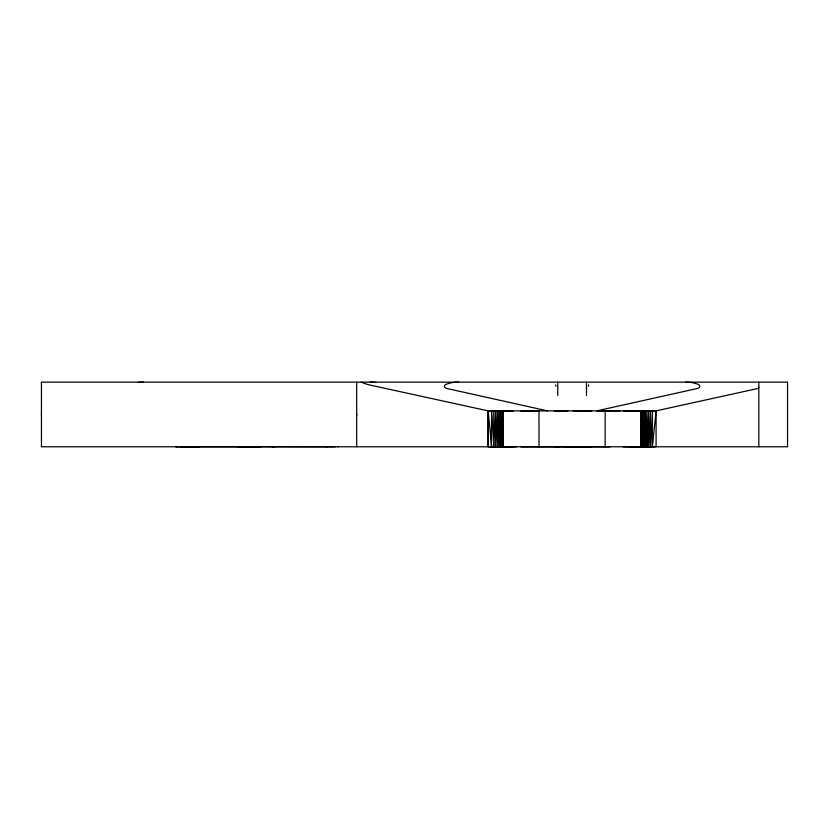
<?xml version="1.0" encoding="UTF-8"?>
<svg xmlns="http://www.w3.org/2000/svg" width="829" height="829" viewBox="0 0 829 829"><rect width="100%" height="100%" fill="white"/><g stroke="black" fill="none" stroke-linecap="round" stroke-linejoin="round"><path stroke-width="1.24" d="M41.45 415.288L41.45 413.692M41.45 383.164L41.45 382.604M356.677 415.288L356.677 413.692M488.146 446.779L488.146 410.873L503.089 410.904L503.089 446.81L488.146 446.779L488.146 410.873L370.874 385.247A36.953 10.217 0 0 1 361.423 382.148M609.864 446.841L605.149 446.831L605.17 410.935L609.885 410.935M623.232 446.841L652.413 446.769L656.081 410.852L757.509 388.583A7.679 2.124 0 0 0 758.825 387.402M588.424 386.283L588.59 384.884M180.494 446.779L256.078 446.758M255.995 446.696L326.999 446.779M650.827 446.758L652.765 446.758M645.252 446.758L650.382 446.769L650.371 410.863L652.413 446.769L652.951 446.758M652.413 446.769L656.081 446.758L656.081 410.873L652.413 410.863L652.413 446.769L653.148 446.758M556.798 446.79L554.342 446.8L559.865 446.81M572.932 446.769L605.149 446.831M620.227 410.842L596.704 410.873L697.914 388.366A15.43 4.269 0 0 0 697.956 384.221L692.702 382.697A13.938 3.855 0 0 0 685.51 382.148M652.413 410.863L623.253 410.946M176.245 446.779L178.173 446.779M175.862 446.779L176.587 446.779M239.788 446.727L237.322 446.727L260.752 446.727M491.069 446.779L493.462 446.779M491.255 446.779L491.732 410.873L493.773 446.779L516.622 446.779M520.933 446.852L573.005 446.8M656.081 410.873L488.146 410.873L491.742 446.779M520.902 410.925L538.985 410.915L539.016 446.841M568.083 410.842L554.321 410.863L559.844 410.873M573.077 410.873L591.668 410.852L586.134 410.842M178.629 446.779L183.748 446.779M563.606 446.779L591.678 446.779L589.139 446.769M513.41 410.915L503.079 410.883L503.11 446.821L513.441 446.852M629.398 446.769L639.905 446.79M335.237 446.8L326.398 446.79M182.173 446.779L199.602 446.779M337.942 446.8L337.745 446.8M187.82 446.769L199.043 446.779M631.397 446.769L642.983 446.779L642.983 410.873L644.05 446.779L644.05 410.873L645.335 446.779L645.335 410.873L646.827 446.769L629.957 446.769M195.509 446.779L196.639 446.779M493.773 446.779L493.763 410.873L495.638 446.79L495.628 410.883L497.317 446.79L497.317 410.883L498.809 446.79L498.809 410.883L500.094 446.79L500.094 410.883L501.162 446.8L501.162 410.883L502.001 446.8L502.602 446.8L502.602 410.894L502.965 446.8L502.965 410.894L503.089 446.81M547.523 410.873L446.313 388.366A15.43 4.269 0 0 1 446.271 384.221L451.525 382.708A13.938 3.855 0 0 1 458.717 382.148M555.637 384.884L555.803 386.283M650.382 446.769L648.506 410.863L648.516 446.769L646.827 410.863L646.827 446.769M642.983 446.779L642.143 410.873L642.143 446.79L641.542 410.883L641.542 446.79L641.18 410.883L641.055 446.821L641.076 410.915L641.18 446.79M502.602 446.8L502.001 410.894L502.001 446.8M758.825 382.148L758.825 446.779M586.476 382.148L586.476 395.464M557.751 382.148L557.751 395.464M356.677 382.148L356.677 446.779M137.987 382.459A13.938 3.855 0 0 1 143.49 382.148M370.283 382.148A13.938 3.855 0 0 1 375.786 382.459M274.668 446.748L272.202 446.758L274.668 446.748M787.55 382.148L41.45 382.148L41.45 446.779L787.55 446.779L787.55 382.148"/></g></svg>
